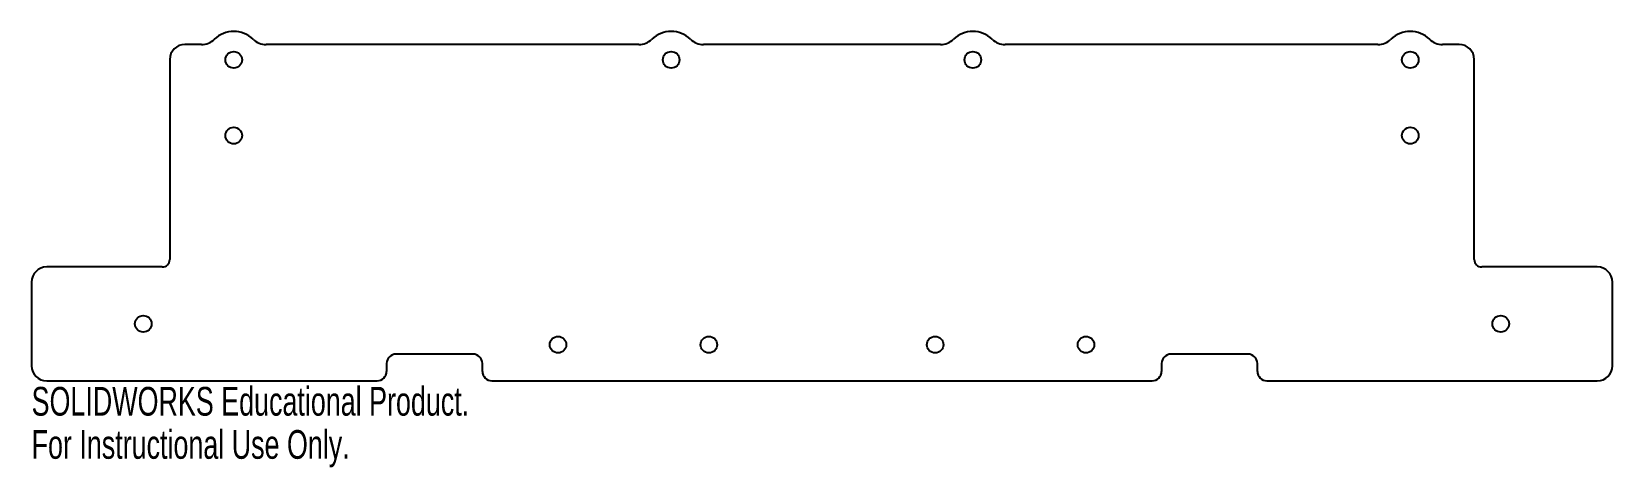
# Model space of a CAD drawing. Header units: inches. Extents: x -5.2 to 5.2, y -2 to 0.9.
import ezdxf

# ---------------------------------------------------------------- set-up
doc = ezdxf.new("R2010")
doc.units = ezdxf.units.IN
doc.header["$MEASUREMENT"] = 0
doc.styles.add('SLDTEXTSTYLE0', font='TXT', dxfattribs={"width": 0.7})

msp = doc.modelspace()

# ---------------------------------------------------------------- linework, layer by layer
at = {"color": 7, "linetype": 'Continuous', "lineweight": 25}
for p, q in [((-4.114, 0.84), (-4.224, 0.84)), ((-1.214, 0.84), (-3.686, 0.84)), ((0.786, 0.84), (-0.786, 0.84)), ((3.686, 0.84), (1.214, 0.84)), ((4.224, 0.84), (4.114, 0.84)), ((-4.324, 0.74), (-4.324, -0.585)), ((4.324, -0.585), (4.324, 0.74)), ((-4.374, -0.635), (-5.14, -0.635)), ((5.14, -0.635), (4.374, -0.635)), ((-5.24, -0.735), (-5.24, -1.29)), ((5.24, -1.29), (5.24, -0.735)), ((-2.314, -1.212), (-2.824, -1.212)), ((2.824, -1.212), (2.314, -1.212)), ((-2.887, -1.275), (-2.887, -1.327)), ((-2.251, -1.327), (-2.251, -1.275)), ((2.251, -1.275), (2.251, -1.327)), ((2.887, -1.327), (2.887, -1.275)), ((-5.14, -1.39), (-2.949, -1.39)), ((-2.189, -1.39), (2.189, -1.39)), ((2.949, -1.39), (5.14, -1.39))]:
    msp.add_line(p, q, dxfattribs=at)
for centre in [(-3.9, 0.738), (-1, 0.738), (1, 0.738), (3.9, 0.738), (-3.9, 0.236), (3.9, 0.236), (-4.5, -1.012), (4.5, -1.012), (-1.75, -1.15), (-0.75, -1.15), (0.75, -1.15), (1.75, -1.15)]:
    msp.add_circle(centre, 0.055, dxfattribs=at)
for centre, radius, start, end in [((-4.224, 0.74), 0.1, 90, 180), ((-4.114, 0.965), 0.125, 270, 313.281), ((-3.9, 0.738), 0.188, 46.719, 133.281), ((-3.686, 0.965), 0.125, 226.719, 270), ((-1.214, 0.965), 0.125, 270, 313.281), ((-1, 0.738), 0.188, 46.719, 133.281), ((-0.786, 0.965), 0.125, 226.719, 270), ((0.786, 0.965), 0.125, 270, 313.281), ((1, 0.738), 0.188, 46.719, 133.281), ((1.214, 0.965), 0.125, 226.719, 270), ((3.686, 0.965), 0.125, 270, 313.281), ((3.9, 0.738), 0.188, 46.719, 133.281), ((4.114, 0.965), 0.125, 226.719, 270), ((4.224, 0.74), 0.1, 0, 90), ((-4.374, -0.585), 0.05, 270, 0), ((4.374, -0.585), 0.05, 180, 270), ((-5.14, -0.735), 0.1, 90, 180), ((5.14, -0.735), 0.1, 0, 90), ((-2.824, -1.275), 0.0625, 90, 180), ((-2.314, -1.275), 0.0625, 0, 90), ((2.314, -1.275), 0.0625, 90, 180), ((2.824, -1.275), 0.0625, 0, 90), ((-5.14, -1.29), 0.1, 180, 270), ((-2.949, -1.327), 0.0625, 270, 0), ((-2.189, -1.327), 0.0625, 180, 270), ((2.189, -1.327), 0.0625, 270, 0), ((2.949, -1.327), 0.0625, 180, 270), ((5.14, -1.29), 0.1, 270, 0)]:
    msp.add_arc(centre, radius, start, end, dxfattribs=at)

# ---------------------------------------------------------------- texts
at = {"color": 7, "linetype": 'Continuous', "char_height": 0.1903, "attachment_point": 1, "style": 'SLDTEXTSTYLE0'}
for s, insert in [('SOLIDWORKS Educational Product.', (-5.24, -1.43)), ('For Instructional Use Only.', (-5.24, -1.716))]:
    msp.add_mtext(s, dxfattribs=dict(at, insert=insert))

doc.saveas('drawing.dxf')
